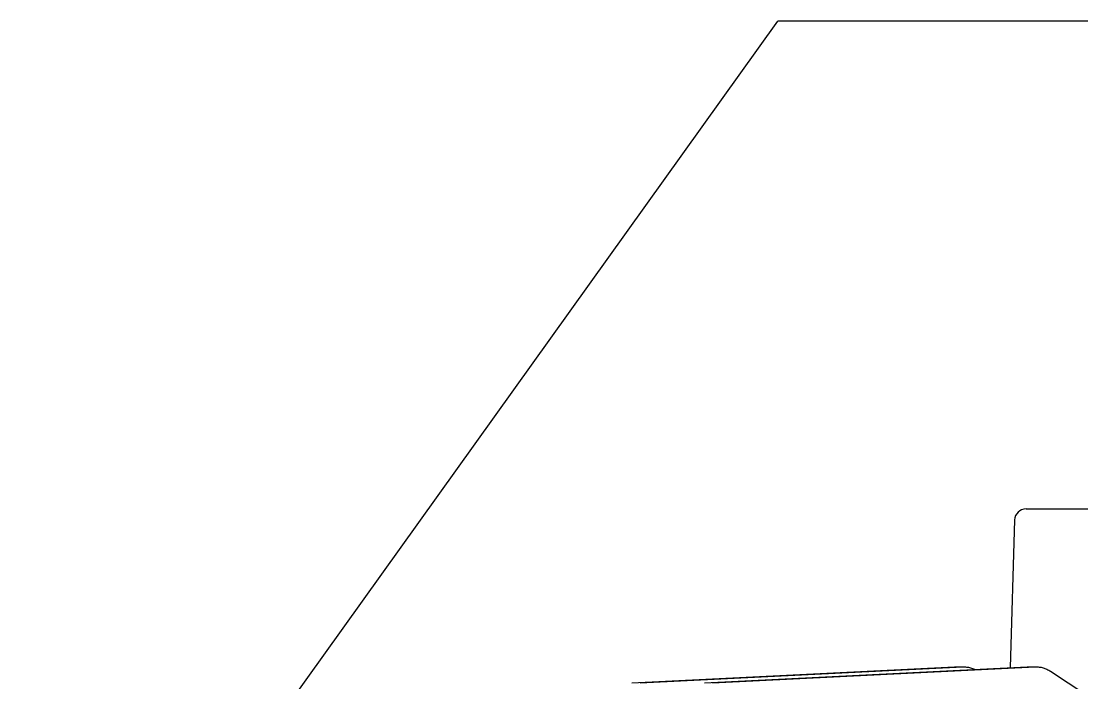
# Model space of a CAD drawing. Header units: millimetres. Extents: x 17046 to 32328, y 18593 to 29476.
# Drawn here: x 17380.42 to 17398.74, y 18987.69 to 18999.12 of the extents above; entities that cross this region are included whole.
import ezdxf

# ---------------------------------------------------------------- set-up
doc = ezdxf.new("R2010")
doc.units = ezdxf.units.MM
doc.header["$LTSCALE"] = 5
doc.layers.add('UNIT', color=6, linetype='Continuous')
doc.styles.add('SUBMITTAL', font='romans.shx', dxfattribs={"width": 0.75})
doc.dimstyles.new('SUBMITTAL', dxfattribs={"dimtxt": 0.09375, "dimasz": 0.09375, "dimexe": 0.03125, "dimexo": 0.0625, "dimgap": 0.0625, "dimtad": 0, "dimdec": 4, "dimzin": 4, "dimdsep": 46, "dimlunit": 4, "dimtxsty": 'SUBMITTAL', "dimcen": 0.09375, "dimclre": 6, "dimadec": 0, "dimazin": 0, "dimtfac": 1, "dimtdec": 0, "dimtofl": 0, "dimtmove": 0, "dimatfit": 3, "dimfxl": 0, "dimfrac": 2, "dimtolj": 1, "dimtzin": 4, "dimarcsym": 0})

msp = doc.modelspace()

# ---------------------------------------------------------------- linework, layer by layer
at = {"layer": 'UNIT'}
for p, q in [((17397.7806, 18990.6942), (17407.8599, 18990.6942)), ((17397.5838, 18990.5034), (17397.5059, 18987.9508)), ((17390.972, 18987.6907), (17396.5468, 18987.9653)), ((17391.1112, 18987.6907), (17396.686, 18987.9653)), ((17392.2247, 18987.6907), (17397.7996, 18987.9653)), ((17392.3639, 18987.6907), (17397.9388, 18987.9653)), ((17396.5671, 18987.9657), (17396.7063, 18987.9657)), ((17397.8199, 18987.9657), (17397.9591, 18987.9657)), ((17398.2052, 18987.8889), (17399.1422, 18987.2749))]:
    msp.add_line(p, q, dxfattribs=at)
msp.add_arc((17397.7806, 18990.4974), 0.1969, 90, 178.25151, dxfattribs=at)
for points in [[(17396.5488, 18987.9653), (17396.5549, 18987.9656), (17396.561, 18987.9657), (17396.5671, 18987.9657)], [(17397.8016, 18987.9653), (17397.8077, 18987.9656), (17397.8138, 18987.9657), (17397.8199, 18987.9657)]]:
    msp.add_open_spline(points, degree=3, dxfattribs=at)
for points, knots in [([(17396.686, 18987.9652), (17396.7089, 18987.9663), (17396.7319, 18987.9656), (17396.7547, 18987.9629), (17396.7775, 18987.9602), (17396.8002, 18987.9557), (17396.8226, 18987.9493), (17396.845, 18987.9428), (17396.8671, 18987.9346), (17396.8889, 18987.9245), (17396.8914, 18987.9233), (17396.894, 18987.9221), (17396.8966, 18987.9208)], [0, 0, 0, 0, 0.25037629, 0.25037629, 0.25037629, 0.50056405, 0.50056405, 0.50056405, 0.75075182, 0.75075182, 0.75075182, 0.78029111, 0.78029111, 0.78029111, 0.78029111]), ([(17397.9388, 18987.9652), (17397.9616, 18987.9663), (17397.9846, 18987.9656), (17398.0075, 18987.9629), (17398.0303, 18987.9602), (17398.0529, 18987.9557), (17398.0753, 18987.9493), (17398.0977, 18987.9428), (17398.1198, 18987.9346), (17398.1416, 18987.9245), (17398.1633, 18987.9144), (17398.1846, 18987.9025), (17398.2053, 18987.889)], [0, 0, 0, 0, 0.2503763, 0.2503763, 0.2503763, 0.5005641, 0.5005641, 0.5005641, 0.7507518, 0.7507518, 0.7507518, 1, 1, 1, 1])]:
    msp.add_open_spline(points, degree=3, knots=knots, dxfattribs=at)

# ---------------------------------------------------------------- leaders
for points in [[(17380.4177, 18980.8702), (17393.4898, 18999.1166)], [(17566.9669, 18980.8702), (17555.3922, 18999.1166), (17393.4898, 18999.1166)]]:
    msp.add_leader(points, dimstyle='SUBMITTAL', override={"dimscale": 36, "dimarcsym": 1}, dxfattribs=at)

doc.saveas('drawing.dxf')
